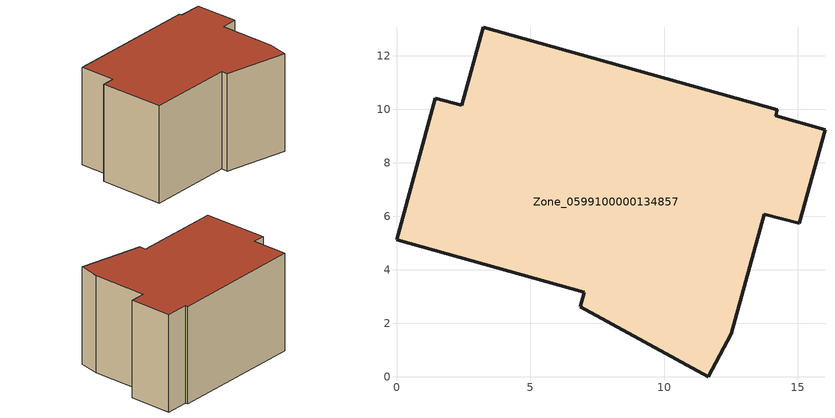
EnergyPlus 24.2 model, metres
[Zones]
Zone_0599100000134857
 floor ground (C_G): 2.43,10.14 3.24,13.06 14.23,9.98 14.18,9.75 16.02,9.23 15.05,5.73 13.74,6.07 12.52,1.6 11.66,0 6.87,2.61 7.02,3.16 0,5.12 1.45,10.41 z0
 wall outside (C_F): 3.24,13.06 2.43,10.14 1.45,10.41 0,5.12 7.02,3.16 6.87,2.61 11.66,0 12.52,1.6 13.74,6.07 15.05,5.73 16.02,9.23 14.18,9.75 14.23,9.98 3.24,13.06 z0:8.32
 roof outside (C_R): 16.02,9.23 14.18,9.75 14.23,9.98 3.24,13.06 2.43,10.14 1.45,10.41 0,5.12 7.02,3.16 6.87,2.61 11.66,0 12.52,1.6 13.74,6.07 15.05,5.73 z8.32
[BUILDING]
Pand.0599100000134857: North Axis=0; Terrain=City; Loads Convergence Tolerance Value=0.04; Temperature Convergence Tolerance Value=0.4; Solar Distribution=FullExterior; Maximum Number of Warmup Days=25; Minimum Number of Warmup Days=1
[Site:Location]
Rotterdam.The.Hague.AP_ZH_NLD Design_Conditions: Latitude=51.96; Longitude=4.45; Time Zone=1; Elevation=-4.5
[SITE:GROUNDTEMPERATURE:BUILDINGSURFACE]
18, 18, 18, 18, 18, 18, 18, 18, 18, 18, 18, 18
[MATERIAL] Thermal Absorptance=0.9; Solar Absorptance=0.7; Visible Absorptance=0.7
Name | Roughness | Thickness | Conductivity | Density | Specific Heat
G.D.1992-2005 | MediumSmooth | 0.15 | 0.06 | 540 | 1210
F.D.1992-2005 | Rough | 0.3 | 0.12 | 1920 | 840
R.D.1992-2005 | MediumRough | 0.2 | 0.08 | 1500 | 1000
[CONSTRUCTION]
C_G: G.D.1992-2005
C_F: F.D.1992-2005
C_R: R.D.1992-2005
[ZONE]
Zone_0599100000134857: Type=1; Multiplier=1; Ceiling Height=Autocalculate; Volume=Autocalculate; Floor Area=autocalculate; Part of Total Floor Area=Yes
[ZONEINFILTRATION:DESIGNFLOWRATE]
Infil_Zone_0599100000134857: Zone or ZoneList or Space or SpaceList=Zone_0599100000134857; Schedule=AlwaysOn; Design Flow Rate Calculation Method=Flow/Area; Flow Rate per Floor Area=0.0021; Constant Term Coefficient=1; Temperature Term Coefficient=0; Velocity Term Coefficient=0; Velocity Squared Term Coefficient=0
[HVACTEMPLATE:ZONE:IDEALLOADSAIRSYSTEM]
Zone_0599100000134857: Maximum Heating Supply Air Temperature=50; Minimum Cooling Supply Air Temperature=13; Maximum Heating Supply Air Humidity Ratio=0.0156; Minimum Cooling Supply Air Humidity Ratio=0.0077; Heating Limit=NoLimit; Cooling Limit=NoLimit; Dehumidification Control Type=ConstantSensibleHeatRatio; Cooling Sensible Heat Ratio=0.7; Dehumidification Setpoint=60; Humidification Control Type=None; Humidification Setpoint=30; Outdoor Air Method=None; Outdoor Air Flow Rate per Person=0.00944; Outdoor Air Flow Rate per Zone Floor Area=0; Outdoor Air Flow Rate per Zone=0; Demand Controlled Ventilation Type=None; Outdoor Air Economizer Type=NoEconomizer; Heat Recovery Type=None; Sensible Heat Recovery Effectiveness=0.7; Latent Heat Recovery Effectiveness=0.65
[ZONECONTROL:THERMOSTAT]
ThermostatControl_Zone_0599100000134857: Zone or ZoneList=Zone_0599100000134857; Control Type Schedule=DualSetpointControlType; Control 1=Thermostat_Zone_0599100000134857; Temperature Difference Between Cutout And Setpoint=0
[THERMOSTATSETPOINT:DUALSETPOINT]
Thermostat_Zone_0599100000134857: Heating Setpoint Temperature Schedule=HeatingSetpoint_Zone_0599100000134857; Cooling Setpoint Temperature Schedule=CoolingSetpoint_Zone_0599100000134857
[SCHEDULE:COMPACT]
HeatingSetpoint_Zone_0599100000134857: Through: 12/31, For: AllDays, Until: 24:00, 21
CoolingSetpoint_Zone_0599100000134857: Through: 12/31, For: AllDays, Until: 24:00, 24
DualSetpointControlType: Through: 12/31, For: AllDays, Until: 24:00, 4
AlwaysOn: Through: 12/31, For: AllDays, Until: 24:00, 1
